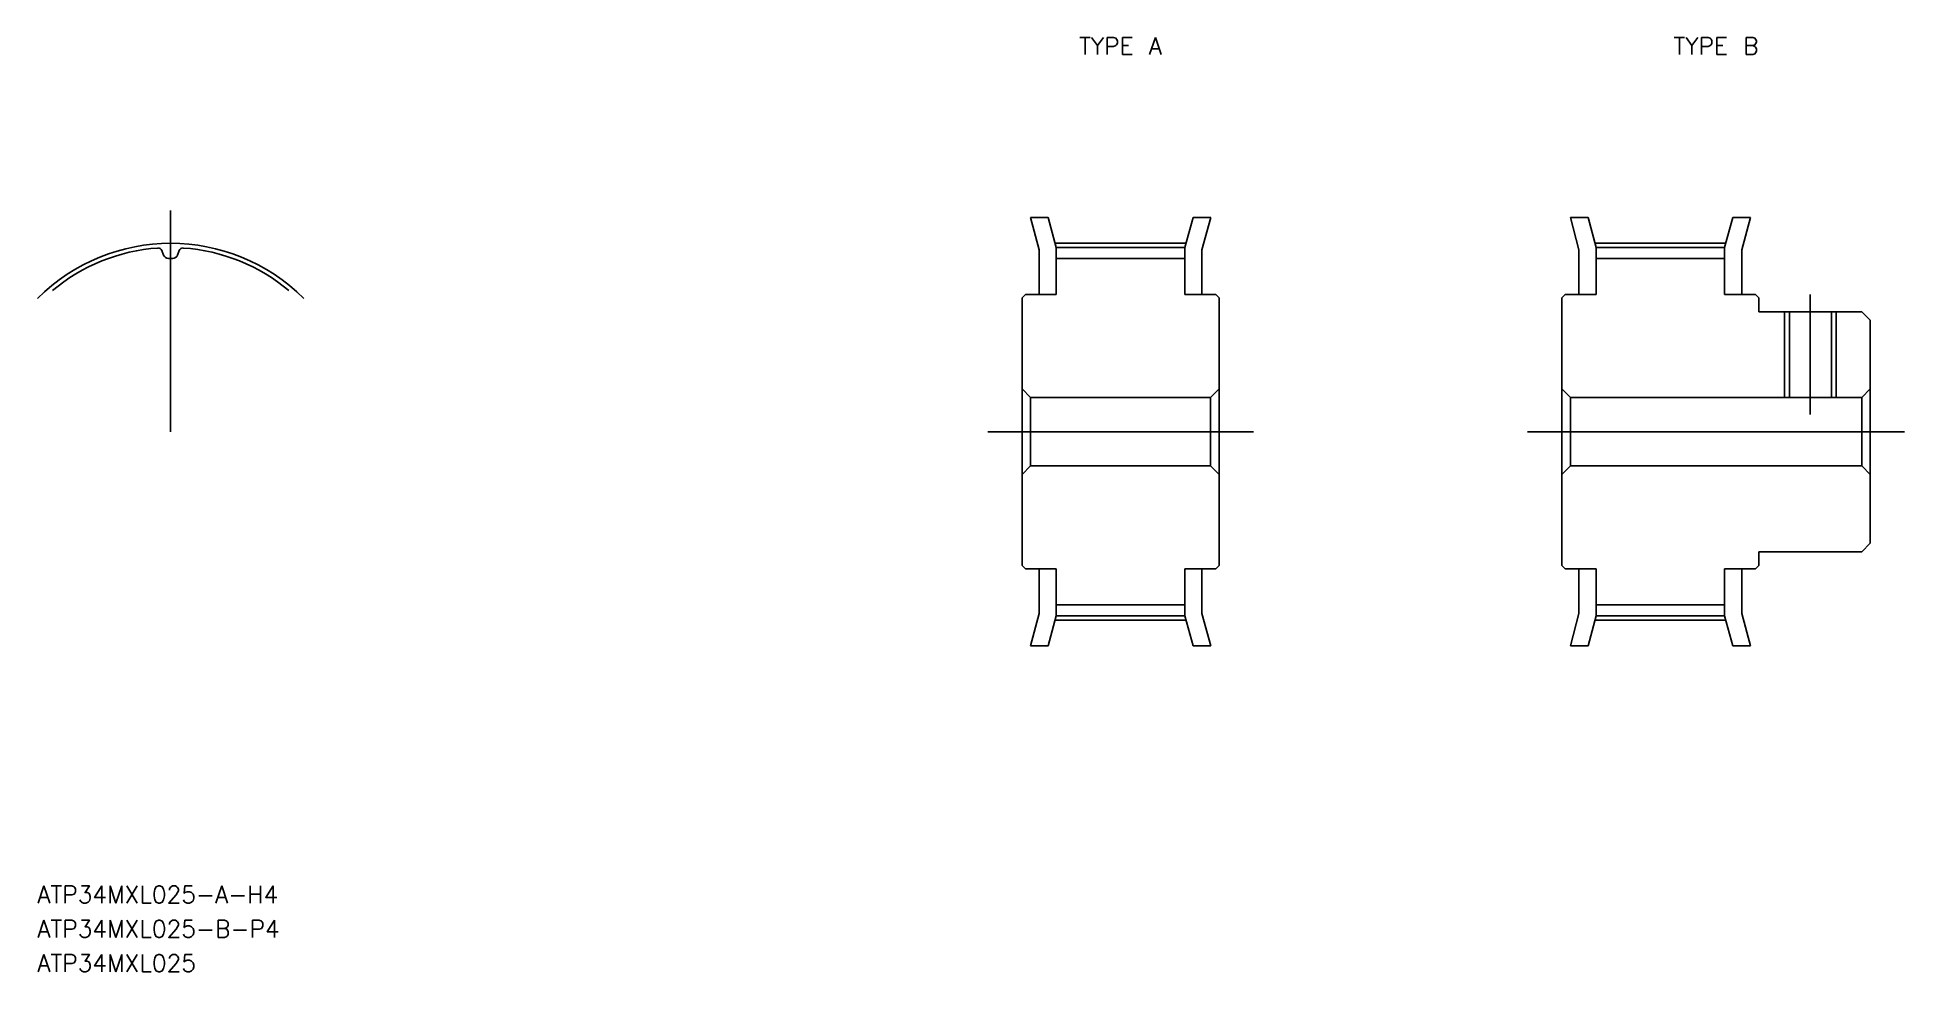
# Model space of a CAD drawing. Extents: x 16 to 125, y 24 to 78.
import ezdxf
from ezdxf.enums import TextEntityAlignment as Align

# ---------------------------------------------------------------- set-up
doc = ezdxf.new("R2010")
doc.units = 0
doc.linetypes.add('CENTER', pattern=[50.8, 31.75, -6.35, 6.35, -6.35])
doc.linetypes.add('DASHED', pattern=[19.05, 12.7, -6.35])
doc.layers.get('0').update_dxf_attribs({"linetype": 'CONTINUOUS'})
doc.layers.add('CENTER', color=1, linetype='CENTER')
doc.styles.add('MISUMI', font='txt.shx')

msp = doc.modelspace()

# ---------------------------------------------------------------- linework, layer by layer
at = {"color": 7, "linetype": 'CONTINUOUS'}
for p, q in [((74.31, 67.53), (74.81, 65.64)), ((74.31, 67.53), (75.34, 67.53)), ((75.34, 67.53), (75.81, 65.77)), ((83.79, 67.53), (83.31, 65.77)), ((84.82, 67.53), (83.79, 67.53)), ((84.82, 67.53), (84.31, 65.64)), ((105.81, 67.53), (106.31, 65.64)), ((105.81, 67.53), (106.84, 67.53)), ((106.84, 67.53), (107.31, 65.77)), ((114.81, 65.77), (115.29, 67.53)), ((115.29, 67.53), (116.32, 67.53)), ((115.81, 65.64), (116.32, 67.53)), ((23.72, 65.33), (23.62, 65.6)), ((24.53, 65.33), (24.63, 65.6)), ((74.81, 65.64), (74.81, 63.03)), ((75.81, 65.77), (83.31, 65.77)), ((75.81, 65.77), (75.81, 63.03)), ((83.31, 65.77), (83.31, 63.03)), ((84.31, 65.64), (84.31, 63.03)), ((106.31, 65.64), (106.31, 63.03)), ((107.31, 65.77), (114.81, 65.77)), ((107.31, 65.77), (107.31, 63.03)), ((114.81, 65.77), (114.81, 63.03)), ((115.81, 65.64), (115.81, 63.03)), ((75.81, 65.13), (83.31, 65.13)), ((107.31, 65.13), (114.81, 65.13)), ((73.81, 62.83), (74.01, 63.03)), ((73.81, 62.83), (73.81, 47.23)), ((74.01, 63.03), (75.81, 63.03)), ((85.11, 63.03), (83.31, 63.03)), ((85.31, 62.83), (85.11, 63.03)), ((85.31, 62.83), (85.31, 47.23)), ((105.31, 62.83), (105.51, 63.03)), ((105.31, 62.83), (105.31, 47.23)), ((105.51, 63.03), (107.31, 63.03)), ((114.81, 63.03), (116.61, 63.03)), ((116.81, 62.83), (116.61, 63.03)), ((116.81, 62.83), (116.81, 62.03)), ((116.81, 62.03), (122.81, 62.03)), ((123.31, 61.53), (122.81, 62.03)), ((123.31, 61.53), (123.31, 48.53)), ((73.81, 58.93), (73.81, 58.93)), ((85.31, 58.93), (85.31, 58.93)), ((105.31, 58.93), (105.31, 58.93)), ((73.81, 57.53), (74.31, 57.03)), ((74.31, 57.03), (84.81, 57.03)), ((74.31, 57.03), (74.31, 53.03)), ((85.31, 57.53), (84.81, 57.03)), ((84.81, 57.03), (84.81, 53.03)), ((105.31, 57.53), (105.81, 57.03)), ((105.81, 57.03), (122.81, 57.03)), ((105.81, 57.03), (105.81, 53.03)), ((122.81, 57.03), (123.31, 57.53)), ((122.81, 57.03), (122.81, 53.03)), ((73.81, 55.03), (73.81, 55.03)), ((85.31, 55.03), (85.31, 55.03)), ((105.31, 55.03), (105.31, 55.03)), ((73.81, 52.53), (74.31, 53.03)), ((74.31, 53.03), (84.81, 53.03)), ((85.31, 52.53), (84.81, 53.03)), ((105.31, 52.53), (105.81, 53.03)), ((105.81, 53.03), (122.81, 53.03)), ((122.81, 53.03), (123.31, 52.53)), ((116.81, 48.03), (122.81, 48.03)), ((116.81, 48.03), (116.81, 47.23)), ((122.81, 48.03), (123.31, 48.53)), ((74.01, 47.03), (73.81, 47.23)), ((74.01, 47.03), (75.81, 47.03)), ((74.81, 44.42), (74.81, 47.03)), ((75.81, 44.29), (75.81, 47.03)), ((83.31, 44.29), (83.31, 47.03)), ((85.11, 47.03), (83.31, 47.03)), ((84.31, 44.42), (84.31, 47.03)), ((85.11, 47.03), (85.31, 47.23)), ((105.51, 47.03), (105.31, 47.23)), ((105.51, 47.03), (107.31, 47.03)), ((106.31, 44.42), (106.31, 47.03)), ((107.31, 44.29), (107.31, 47.03)), ((114.81, 44.29), (114.81, 47.03)), ((114.81, 47.03), (116.61, 47.03)), ((115.81, 44.42), (115.81, 47.03)), ((116.61, 47.03), (116.81, 47.23)), ((75.81, 44.93), (83.31, 44.93)), ((107.31, 44.93), (114.81, 44.93)), ((74.31, 42.53), (74.81, 44.42)), ((75.34, 42.53), (75.81, 44.29)), ((75.81, 44.29), (83.31, 44.29)), ((83.79, 42.53), (83.31, 44.29)), ((84.82, 42.53), (84.31, 44.42)), ((105.81, 42.53), (106.31, 44.42)), ((106.84, 42.53), (107.31, 44.29)), ((107.31, 44.29), (114.81, 44.29)), ((114.81, 44.29), (115.29, 42.53)), ((115.81, 44.42), (116.32, 42.53)), ((74.31, 42.53), (75.34, 42.53)), ((84.82, 42.53), (83.79, 42.53)), ((105.81, 42.53), (106.84, 42.53)), ((115.29, 42.53), (116.32, 42.53))]:
    msp.add_line(p, q, dxfattribs=at)
at = {"color": 3, "linetype": 'DASHED'}
for p, q in [((118.31, 62.03), (118.31, 57.03)), ((118.59, 62.03), (118.59, 57.03)), ((121.04, 62.03), (121.04, 57.03)), ((121.31, 62.03), (121.31, 57.03))]:
    msp.add_line(p, q, dxfattribs=at)
at = {"color": 7, "linetype": 'CONTINUOUS'}
for centre, radius, start, end in [((24.13, 55.03), 10.74, 93.939, 130), ((23.4, 65.52), 0.23, 20, 93.939), ((24.85, 65.52), 0.23, 86.061, 160), ((24.13, 55.03), 10.74, 50, 86.061), ((24, 65.43), 0.3, 200, 270.6979), ((24.13, 55.03), 10.1, 89.3021, 90.6979), ((24.25, 65.43), 0.3, 269.3021, 340)]:
    msp.add_arc(centre, radius, start, end, dxfattribs=at)
at = {"layer": 'CENTER', "color": 1, "linetype": 'CENTER'}
for p, q in [((24.13, 55.03), (24.13, 67.93)), ((75.75, 66.03), (83.38, 66.03)), ((107.25, 66.03), (114.88, 66.03)), ((119.81, 63.03), (119.81, 56.03)), ((71.81, 55.03), (87.31, 55.03)), ((103.31, 55.03), (125.31, 55.03)), ((75.75, 44.04), (83.38, 44.04)), ((107.25, 44.04), (114.88, 44.04))]:
    msp.add_line(p, q, dxfattribs=at)
msp.add_arc((24.13, 55.03), 10.99, 45, 135, dxfattribs=at)

# ---------------------------------------------------------------- texts
at = {"color": 7, "linetype": 'CONTINUOUS', "style": 'MISUMI'}
for s, p in [('TYPE A', (79.56, 77.53)), ('TYPE B', (114.31, 77.53))]:
    msp.add_text(s, height=1, dxfattribs=at).set_placement(p, align=Align.MIDDLE_CENTER)
for s, p in [('ATP34MXL025-A-H4', (16.35, 27.53)), ('ATP34MXL025-B-P4', (16.35, 25.53)), ('ATP34MXL025', (16.35, 23.53))]:
    msp.add_text(s, height=1, dxfattribs=at).set_placement(p)

doc.saveas('drawing.dxf')
